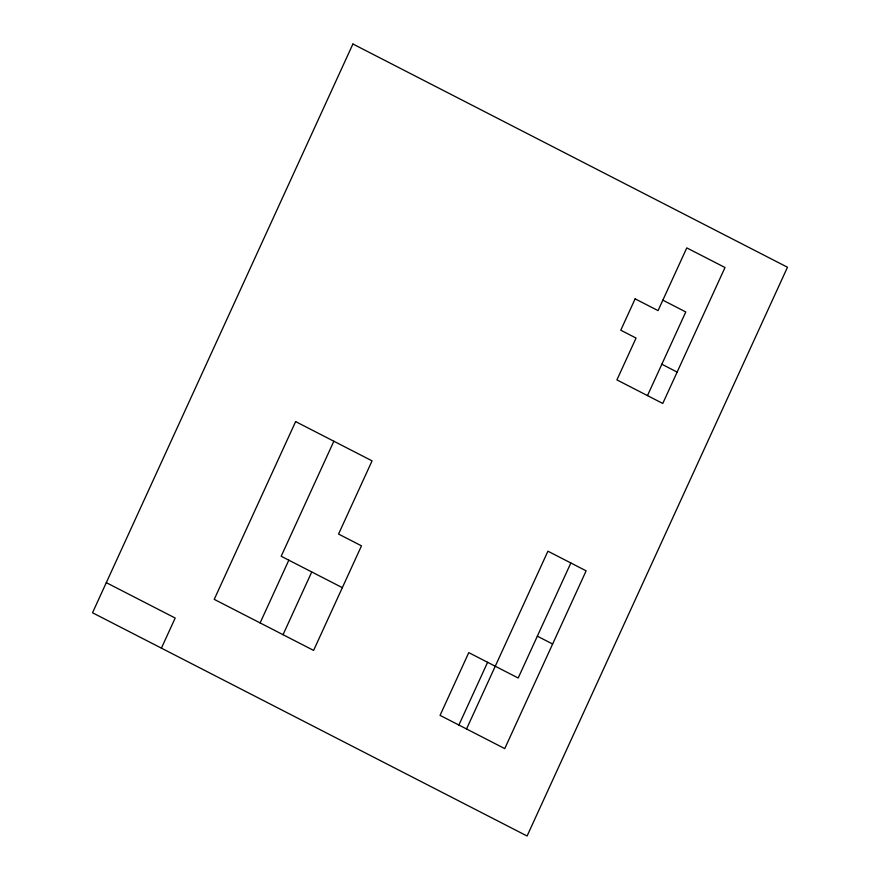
<?xml version="1.0" encoding="UTF-8"?>
<svg xmlns="http://www.w3.org/2000/svg" width="880" height="880" viewBox="0 0 880 880"><rect width="100%" height="100%" fill="white"/><g stroke="black" fill="none" stroke-linecap="round" stroke-linejoin="round"><path stroke-width="1.32" d="M161.403 648.142L175.186 618.035L106.304 582.648M333.85 441.232L281.182 556.259L342.331 587.664M260.106 622.919L288.827 560.175M283.03 634.7L311.762 571.956M458.887 725.043L487.608 662.299M466.532 728.97L547.921 551.199L586.135 570.834L504.746 748.605L440.055 715.363L468.776 652.63L518.188 678.007L570.856 562.98M647.482 395.604L685.784 311.949L662.849 300.168M661.848 364.232L677.138 372.086M537.339 636.174L552.629 644.028M352.913 44L92.521 612.755L527.087 836L787.479 267.245L352.913 44M295.625 421.597L214.236 599.357L313.61 650.408L361.482 545.842L338.547 534.061L372.064 460.856L295.625 421.597M635.129 298.848L620.774 330.209L636.053 338.063L616.913 379.896L662.772 403.458L725.01 267.509L686.785 247.885L658.064 310.618L635.129 298.848"/></g></svg>
